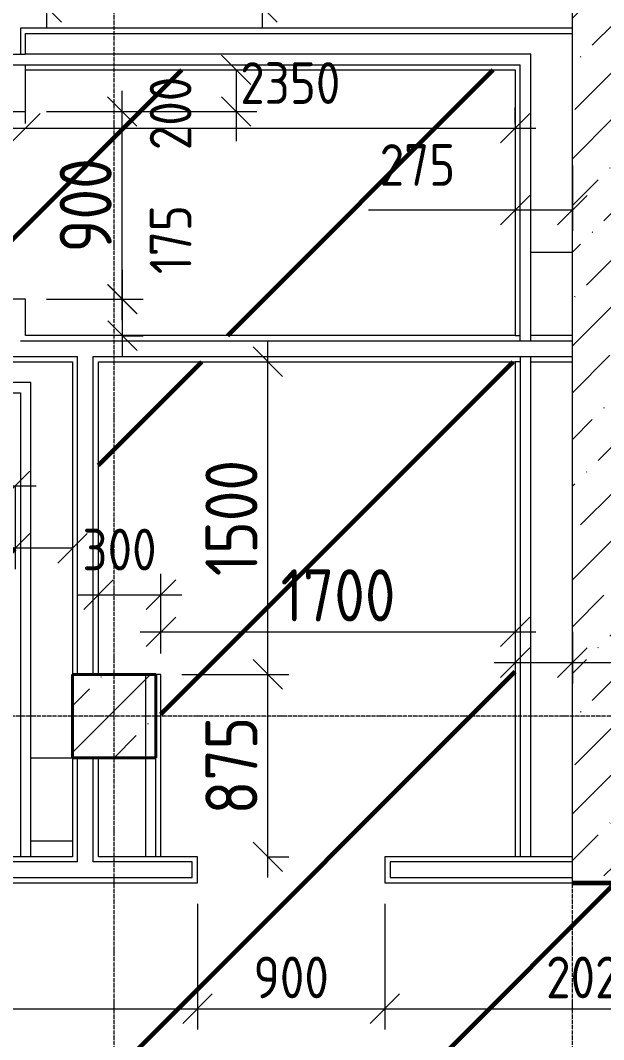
# Model space of a CAD drawing. Header units: millimetres. Extents: x -56773 to 323062, y -262288 to 76460.
# Drawn here: x 39359 to 42159, y -96096 to -91207 of the extents above; entities that cross this region are included whole.
import ezdxf

# ---------------------------------------------------------------- set-up
doc = ezdxf.new("R2010")
doc.units = ezdxf.units.MM
doc.linetypes.add('ADSK_Линия сетки', pattern=[25, 20, -2.5, 0, -2.5])
for name, color, linetype, lineweight in [('1.1)Стяжка керамзит  2 этаж', 5, 'Continuous', 60), ('3.1 Штукатурка внешн стен', 5, 'Continuous', 60), ('Несущие колонны', 7, 'Continuous', 18), ('Оси', 7, 'Continuous', 9), ('Перекрытие', 7, 'Continuous', 18), ('Размеры', 7, 'Continuous', 9), ('Стены внутренние', 7, 'Continuous', 18), ('Стены наружные', 7, 'Continuous', 18), ('Стены штриховка', 7, 'Continuous', 9)]:
    doc.layers.add(name, color=color, linetype=linetype, lineweight=lineweight)
doc.styles.add('GOST Common_2', font='', dxfattribs={"width": 0.9, "height": 250})
doc.styles.add('GOST Common_3', font='', dxfattribs={"width": 0.9, "height": 200})
doc.styles.get('GOST Common_2').set_extended_font_data('GOST Common')
doc.styles.get('GOST Common_3').set_extended_font_data('GOST Common')
doc.dimstyles.new('ADSK_Основной_2_0', dxfattribs={"dimscale": 304.8, "dimtxt": 201.142999, "dimasz": 0.463911, "dimexe": 0.328084, "dimexo": 0.328084, "dimgap": 0.164042, "dimtad": 1, "dimdec": 3, "dimrnd": 0.001, "dimdsep": 46, "dimtxsty": 'GOST Common_3', "dimblk1": 'OBLIQUE', "dimblk2": 'OBLIQUE', "dimsah": 1, "dimcen": 0.09, "dimdle": 0.328084, "dimazin": 2, "dimtfac": 1, "dimtdec": 4, "dimtix": 1, "dimtmove": 0, "dimatfit": 3, "dimfxl": 1, "dimtvp": 1, "dimtolj": 1, "dimtzin": 0, "dimlwd": 20, "dimlwe": 20, "dimarcsym": 2})
doc.dimstyles.new('ADSK_Основной_2_0_2', dxfattribs={"dimscale": 304.8, "dimtxt": 201.142999, "dimasz": 0.463911, "dimexe": 0.328084, "dimexo": 0.328084, "dimgap": 0.164042, "dimtad": 1, "dimdec": 3, "dimrnd": 0.001, "dimdsep": 46, "dimtxsty": 'GOST Common_3', "dimblk1": 'OBLIQUE', "dimblk2": 'OBLIQUE', "dimsah": 1, "dimcen": 0.09, "dimdle": 0.328084, "dimazin": 2, "dimtfac": 1, "dimtdec": 4, "dimtix": 1, "dimtmove": 0, "dimatfit": 3, "dimfxl": 1, "dimtvp": 1, "dimtolj": 1, "dimtzin": 0, "dimlwd": 20, "dimlwe": 20, "dimarcsym": 2})
doc.dimstyles.new('ADSK_Основной_2_0_3', dxfattribs={"dimscale": 304.8, "dimtxt": 201.142999, "dimasz": 0.463911, "dimexe": 0.328084, "dimexo": 0.328084, "dimgap": 0.164042, "dimtad": 1, "dimdec": 3, "dimrnd": 0.001, "dimdsep": 46, "dimtxsty": 'GOST Common_2', "dimblk1": 'OBLIQUE', "dimblk2": 'OBLIQUE', "dimsah": 1, "dimcen": 0.09, "dimdle": 0.328084, "dimazin": 2, "dimtfac": 1, "dimtdec": 4, "dimtix": 1, "dimtmove": 0, "dimatfit": 3, "dimfxl": 1, "dimtvp": 1, "dimtolj": 1, "dimtzin": 0, "dimlwd": 20, "dimlwe": 20, "dimarcsym": 2})

# ---------------------------------------------------------------- blocks, each defined once
blk = doc.blocks.new('ADSK_КолоннаЖБ_Прямоугольная - 400x400 мм-1807143-Кладочный план 2-го этаж')
at = {"layer": 'Несущие колонны', "lineweight": 40}
for p, q in [((-200, 200), (200, 200)), ((-200, -200), (-200, 200)), ((200, 200), (200, -200)), ((200, -200), (-200, -200))]:
    blk.add_line(p, q, dxfattribs=at)
blk = doc.blocks.new('_Oblique')
at = {"color": 0, "linetype": 'ByBlock', "lineweight": -2}
blk.add_line((-0.5, -0.5), (0.5, 0.5), dxfattribs=at)
blk = doc.blocks.new('*D4804')
at = {"layer": 'Defpoints', "color": 0, "transparency": 16777216}
for p in [(36934.4, -95344.1), (40209.4, -95344.1), (40209.4, -95947.8)]:
    blk.add_point(p, dxfattribs=at)
at = {"layer": 'Размеры', "color": 0, "lineweight": 20, "transparency": 16777216}
for p, q in [((36934.4, -95444.1), (36934.4, -96047.8)), ((40209.4, -95444.1), (40209.4, -96047.8)), ((36834.4, -95947.8), (40309.4, -95947.8))]:
    blk.add_line(p, q, dxfattribs=at)
at = {"layer": 'Размеры', "color": 0, "lineweight": 20, "transparency": 16777216, "xscale": 141.4, "yscale": 141.4, "zscale": 141.4, "rotation": 180}
blk.add_blockref('_Oblique', (36934.4, -95947.8), dxfattribs=at)
at = {"layer": 'Размеры', "color": 0, "lineweight": 20, "transparency": 16777216, "xscale": 141.4, "yscale": 141.4, "zscale": 141.4}
blk.add_blockref('_Oblique', (40209.4, -95947.8), dxfattribs=at)
at = {"layer": 'Размеры', "color": 0, "lineweight": 9, "transparency": 16777216, "insert": (38571.9, -95797.8), "char_height": 200, "width": 605.475, "attachment_point": 5, "style": 'GOST Common_3'}
blk.add_mtext('\\A1;3275', dxfattribs=at)
blk = doc.blocks.new('*D4805')
at = {"layer": 'Defpoints', "color": 0, "transparency": 16777216}
for p in [(40209.4, -95344.1), (41109.4, -95344.1), (41109.4, -95947.8)]:
    blk.add_point(p, dxfattribs=at)
at = {"layer": 'Размеры', "color": 0, "lineweight": 20, "transparency": 16777216}
for p, q in [((40209.4, -95444.1), (40209.4, -96047.8)), ((41109.4, -95444.1), (41109.4, -96047.8)), ((40109.4, -95947.8), (41209.4, -95947.8))]:
    blk.add_line(p, q, dxfattribs=at)
at = {"layer": 'Размеры', "color": 0, "lineweight": 20, "transparency": 16777216, "xscale": 141.4, "yscale": 141.4, "zscale": 141.4, "rotation": 180}
blk.add_blockref('_Oblique', (40209.4, -95947.8), dxfattribs=at)
at = {"layer": 'Размеры', "color": 0, "lineweight": 20, "transparency": 16777216, "xscale": 141.4, "yscale": 141.4, "zscale": 141.4}
blk.add_blockref('_Oblique', (41109.4, -95947.8), dxfattribs=at)
at = {"layer": 'Размеры', "color": 0, "lineweight": 9, "transparency": 16777216, "insert": (40659.4, -95797.8), "char_height": 200, "width": 454.106, "attachment_point": 5, "style": 'GOST Common_3'}
blk.add_mtext('\\A1;900', dxfattribs=at)
blk = doc.blocks.new('*D4806')
at = {"layer": 'Defpoints', "color": 0, "transparency": 16777216}
for p in [(41109.4, -95344.1), (43134.4, -95344.1), (43134.4, -95947.8)]:
    blk.add_point(p, dxfattribs=at)
at = {"layer": 'Размеры', "color": 0, "lineweight": 20, "transparency": 16777216}
for p, q in [((41109.4, -95444.1), (41109.4, -96047.8)), ((43134.4, -95444.1), (43134.4, -96047.8)), ((41009.4, -95947.8), (43234.4, -95947.8))]:
    blk.add_line(p, q, dxfattribs=at)
at = {"layer": 'Размеры', "color": 0, "lineweight": 20, "transparency": 16777216, "xscale": 141.4, "yscale": 141.4, "zscale": 141.4, "rotation": 180}
blk.add_blockref('_Oblique', (41109.4, -95947.8), dxfattribs=at)
at = {"layer": 'Размеры', "color": 0, "lineweight": 20, "transparency": 16777216, "xscale": 141.4, "yscale": 141.4, "zscale": 141.4}
blk.add_blockref('_Oblique', (43134.4, -95947.8), dxfattribs=at)
at = {"layer": 'Размеры', "color": 0, "lineweight": 9, "transparency": 16777216, "insert": (42121.9, -95797.8), "char_height": 200, "width": 605.475, "attachment_point": 5, "style": 'GOST Common_3'}
blk.add_mtext('\\A1;2025', dxfattribs=at)
blk = doc.blocks.new('*D4984')
at = {"layer": 'Defpoints', "color": 0, "transparency": 16777216}
for p in [(39486.8, -88744.1), (39609.4, -88744.1), (39386.8, -91144.1)]:
    blk.add_point(p, dxfattribs=at)
at = {"layer": 'Размеры', "color": 0, "lineweight": 20, "transparency": 16777216}
for p, q in [((39486.8, -91244.1), (39486.8, -88644.1)), ((39509.4, -88744.1), (39386.8, -88744.1)), ((39486.8, -91144.1), (39586.8, -91144.1))]:
    blk.add_line(p, q, dxfattribs=at)
at = {"layer": 'Размеры', "color": 0, "lineweight": 20, "transparency": 16777216, "xscale": 141.4, "yscale": 141.4, "zscale": 141.4}
for p, rotation in [((39486.8, -88744.1), 90), ((39486.8, -91144.1), 270)]:
    blk.add_blockref('_Oblique', p, dxfattribs=dict(at, rotation=rotation))
at = {"layer": 'Размеры', "color": 0, "lineweight": 9, "transparency": 16777216, "insert": (39311.8, -89944.1), "char_height": 250, "width": 625.93, "attachment_point": 5, "rotation": 90, "style": 'GOST Common_2'}
blk.add_mtext('\\A1;2400', dxfattribs=at)
blk = doc.blocks.new('*D4986')
at = {"layer": 'Defpoints', "color": 0, "transparency": 16777216}
for p in [(41734.4, -91724), (39384.4, -91802), (41734.4, -91802)]:
    blk.add_point(p, dxfattribs=at)
at = {"layer": 'Размеры', "color": 0, "lineweight": 20, "transparency": 16777216}
for p, q in [((39384.4, -91702), (39384.4, -91624)), ((41734.4, -91702), (41734.4, -91624)), ((39284.4, -91724), (41834.4, -91724))]:
    blk.add_line(p, q, dxfattribs=at)
at = {"layer": 'Размеры', "color": 0, "lineweight": 20, "transparency": 16777216, "xscale": 141.4, "yscale": 141.4, "zscale": 141.4, "rotation": 180}
blk.add_blockref('_Oblique', (39384.4, -91724), dxfattribs=at)
at = {"layer": 'Размеры', "color": 0, "lineweight": 20, "transparency": 16777216, "xscale": 141.4, "yscale": 141.4, "zscale": 141.4}
blk.add_blockref('_Oblique', (41734.4, -91724), dxfattribs=at)
at = {"layer": 'Размеры', "color": 0, "lineweight": 9, "transparency": 16777216, "insert": (40414.9, -91407.3), "char_height": 200, "width": 605.475, "attachment_point": 1, "line_spacing_factor": 1.022761, "style": 'GOST Common_3'}
blk.add_mtext('\\A1;2350', dxfattribs=at)
blk = doc.blocks.new('*D4987')
at = {"layer": 'Defpoints', "color": 0, "transparency": 16777216}
for p in [(41734.4, -91802), (42009.4, -91802), (42009.4, -92116.9)]:
    blk.add_point(p, dxfattribs=at)
at = {"layer": 'Размеры', "color": 0, "lineweight": 20, "transparency": 16777216}
for p, q in [((41734.4, -91902), (41734.4, -92216.9)), ((42009.4, -91902), (42009.4, -92216.9)), ((41734.4, -92116.9), (41030.1, -92116.9)), ((42009.4, -92116.9), (41634.4, -92116.9))]:
    blk.add_line(p, q, dxfattribs=at)
at = {"layer": 'Размеры', "color": 0, "lineweight": 20, "transparency": 16777216, "xscale": 141.4, "yscale": 141.4, "zscale": 141.4, "rotation": 180}
blk.add_blockref('_Oblique', (41734.4, -92116.9), dxfattribs=at)
at = {"layer": 'Размеры', "color": 0, "lineweight": 20, "transparency": 16777216, "xscale": 141.4, "yscale": 141.4, "zscale": 141.4}
blk.add_blockref('_Oblique', (42009.4, -92116.9), dxfattribs=at)
at = {"layer": 'Размеры', "color": 0, "lineweight": 9, "transparency": 16777216, "insert": (41084.5, -91800.2), "char_height": 200, "width": 454.106, "attachment_point": 1, "line_spacing_factor": 1.022761, "style": 'GOST Common_3'}
blk.add_mtext('\\A1;275', dxfattribs=at)
blk = doc.blocks.new('*D4992')
at = {"layer": 'Defpoints', "color": 0, "transparency": 16777216}
for p in [(37059.4, -93339.8), (39334.4, -93339.8), (39334.4, -93439.8)]:
    blk.add_point(p, dxfattribs=at)
at = {"layer": 'Размеры', "color": 0, "lineweight": 20, "transparency": 16777216}
for p, q in [((36959.4, -93439.8), (39434.4, -93439.8)), ((37059.4, -93439.8), (37059.4, -93539.8)), ((39334.4, -93439.8), (39334.4, -93539.8))]:
    blk.add_line(p, q, dxfattribs=at)
at = {"layer": 'Размеры', "color": 0, "lineweight": 20, "transparency": 16777216, "xscale": 141.4, "yscale": 141.4, "zscale": 141.4, "rotation": 180}
blk.add_blockref('_Oblique', (37059.4, -93439.8), dxfattribs=at)
at = {"layer": 'Размеры', "color": 0, "lineweight": 20, "transparency": 16777216, "xscale": 141.4, "yscale": 141.4, "zscale": 141.4}
blk.add_blockref('_Oblique', (39334.4, -93439.8), dxfattribs=at)
at = {"layer": 'Размеры', "color": 0, "lineweight": 9, "transparency": 16777216, "insert": (38196.9, -93264.8), "char_height": 250, "width": 605.475, "attachment_point": 5, "style": 'GOST Common_2'}
blk.add_mtext('\\A1;2275', dxfattribs=at)
blk = doc.blocks.new('*D4993')
at = {"layer": 'Defpoints', "color": 0, "transparency": 16777216}
for p in [(39334.4, -93339.8), (39609.4, -93339.8), (39609.4, -93739.2)]:
    blk.add_point(p, dxfattribs=at)
at = {"layer": 'Размеры', "color": 0, "lineweight": 20, "transparency": 16777216}
for p, q in [((39334.4, -93439.8), (39334.4, -93839.2)), ((39609.4, -93439.8), (39609.4, -93839.2)), ((39334.4, -93739.2), (38630.1, -93739.2)), ((39609.4, -93739.2), (39234.4, -93739.2))]:
    blk.add_line(p, q, dxfattribs=at)
at = {"layer": 'Размеры', "color": 0, "lineweight": 20, "transparency": 16777216, "xscale": 141.4, "yscale": 141.4, "zscale": 141.4, "rotation": 180}
blk.add_blockref('_Oblique', (39334.4, -93739.2), dxfattribs=at)
at = {"layer": 'Размеры', "color": 0, "lineweight": 20, "transparency": 16777216, "xscale": 141.4, "yscale": 141.4, "zscale": 141.4}
blk.add_blockref('_Oblique', (39609.4, -93739.2), dxfattribs=at)
at = {"layer": 'Размеры', "color": 0, "lineweight": 9, "transparency": 16777216, "insert": (38684.5, -93422.5), "char_height": 200, "width": 454.106, "attachment_point": 1, "line_spacing_factor": 1.022761, "style": 'GOST Common_3'}
blk.add_mtext('\\A1;275', dxfattribs=at)
blk = doc.blocks.new('*D4996')
at = {"layer": 'Defpoints', "color": 0, "transparency": 16777216}
for p in [(40034.4, -94344.1), (40547.7, -94344.1), (40447.7, -95219.1)]:
    blk.add_point(p, dxfattribs=at)
at = {"layer": 'Размеры', "color": 0, "lineweight": 20, "transparency": 16777216}
for p, q in [((40547.7, -95319.1), (40547.7, -94244.1)), ((40134.4, -94344.1), (40647.7, -94344.1)), ((40547.7, -95219.1), (40647.7, -95219.1))]:
    blk.add_line(p, q, dxfattribs=at)
at = {"layer": 'Размеры', "color": 0, "lineweight": 20, "transparency": 16777216, "xscale": 141.4, "yscale": 141.4, "zscale": 141.4}
for p, rotation in [((40547.7, -94344.1), 90), ((40547.7, -95219.1), 270)]:
    blk.add_blockref('_Oblique', p, dxfattribs=dict(at, rotation=rotation))
at = {"layer": 'Размеры', "color": 0, "lineweight": 9, "transparency": 16777216, "insert": (40372.7, -94781.6), "char_height": 250, "width": 454.106, "attachment_point": 5, "rotation": 90, "style": 'GOST Common_2'}
blk.add_mtext('\\A1;875', dxfattribs=at)
blk = doc.blocks.new('*D4997')
at = {"layer": 'Defpoints', "color": 0, "transparency": 16777216}
for p in [(40447.7, -92844.1), (40547.7, -92844.1), (40034.4, -94344.1)]:
    blk.add_point(p, dxfattribs=at)
at = {"layer": 'Размеры', "color": 0, "lineweight": 20, "transparency": 16777216}
for p, q in [((40547.7, -94444.1), (40547.7, -92744.1)), ((40547.7, -92844.1), (40647.7, -92844.1)), ((40134.4, -94344.1), (40647.7, -94344.1))]:
    blk.add_line(p, q, dxfattribs=at)
at = {"layer": 'Размеры', "color": 0, "lineweight": 20, "transparency": 16777216, "xscale": 141.4, "yscale": 141.4, "zscale": 141.4}
for p, rotation in [((40547.7, -92844.1), 90), ((40547.7, -94344.1), 270)]:
    blk.add_blockref('_Oblique', p, dxfattribs=dict(at, rotation=rotation))
at = {"layer": 'Размеры', "color": 0, "lineweight": 9, "transparency": 16777216, "insert": (40372.7, -93594.1), "char_height": 250, "width": 560.473, "attachment_point": 5, "rotation": 90, "style": 'GOST Common_2'}
blk.add_mtext('\\A1;1500', dxfattribs=at)
blk = doc.blocks.new('*D4998')
at = {"layer": 'Defpoints', "color": 0, "transparency": 16777216}
for p in [(40034.4, -93961.8), (39734.4, -94039.8), (40034.4, -94344.1)]:
    blk.add_point(p, dxfattribs=at)
at = {"layer": 'Размеры', "color": 0, "lineweight": 20, "transparency": 16777216}
for p, q in [((39734.4, -93939.8), (39734.4, -93861.8)), ((40034.4, -94244.1), (40034.4, -93861.8)), ((39634.4, -93961.8), (40134.4, -93961.8))]:
    blk.add_line(p, q, dxfattribs=at)
at = {"layer": 'Размеры', "color": 0, "lineweight": 20, "transparency": 16777216, "xscale": 141.4, "yscale": 141.4, "zscale": 141.4, "rotation": 180}
blk.add_blockref('_Oblique', (39734.4, -93961.8), dxfattribs=at)
at = {"layer": 'Размеры', "color": 0, "lineweight": 20, "transparency": 16777216, "xscale": 141.4, "yscale": 141.4, "zscale": 141.4}
blk.add_blockref('_Oblique', (40034.4, -93961.8), dxfattribs=at)
at = {"layer": 'Размеры', "color": 0, "lineweight": 9, "transparency": 16777216, "insert": (39657.3, -93645.1), "char_height": 200, "width": 454.106, "attachment_point": 1, "line_spacing_factor": 1.022761, "style": 'GOST Common_3'}
blk.add_mtext('\\A1;300', dxfattribs=at)
blk = doc.blocks.new('*D4999')
at = {"layer": 'Defpoints', "color": 0, "transparency": 16777216}
for p in [(41734.4, -94039.8), (41734.4, -94139.8), (40034.4, -94344.1)]:
    blk.add_point(p, dxfattribs=at)
at = {"layer": 'Размеры', "color": 0, "lineweight": 20, "transparency": 16777216}
for p, q in [((40034.4, -94244.1), (40034.4, -94039.8)), ((39934.4, -94139.8), (41834.4, -94139.8)), ((41734.4, -94139.8), (41734.4, -94239.8))]:
    blk.add_line(p, q, dxfattribs=at)
at = {"layer": 'Размеры', "color": 0, "lineweight": 20, "transparency": 16777216, "xscale": 141.4, "yscale": 141.4, "zscale": 141.4, "rotation": 180}
blk.add_blockref('_Oblique', (40034.4, -94139.8), dxfattribs=at)
at = {"layer": 'Размеры', "color": 0, "lineweight": 20, "transparency": 16777216, "xscale": 141.4, "yscale": 141.4, "zscale": 141.4}
blk.add_blockref('_Oblique', (41734.4, -94139.8), dxfattribs=at)
at = {"layer": 'Размеры', "color": 0, "lineweight": 9, "transparency": 16777216, "insert": (40884.4, -93964.8), "char_height": 250, "width": 560.473, "attachment_point": 5, "style": 'GOST Common_2'}
blk.add_mtext('\\A1;1700', dxfattribs=at)
blk = doc.blocks.new('*D5000')
at = {"layer": 'Defpoints', "color": 0, "transparency": 16777216}
for p in [(41734.4, -94039.8), (42009.4, -94039.8), (42009.4, -94287.5)]:
    blk.add_point(p, dxfattribs=at)
at = {"layer": 'Размеры', "color": 0, "lineweight": 20, "transparency": 16777216}
for p, q in [((41734.4, -94139.8), (41734.4, -94387.5)), ((42009.4, -94139.8), (42009.4, -94387.5)), ((41634.4, -94287.5), (42009.4, -94287.5)), ((42009.4, -94287.5), (42799.4, -94287.5))]:
    blk.add_line(p, q, dxfattribs=at)
at = {"layer": 'Размеры', "color": 0, "lineweight": 20, "transparency": 16777216, "xscale": 141.4, "yscale": 141.4, "zscale": 141.4, "rotation": 180}
blk.add_blockref('_Oblique', (41734.4, -94287.5), dxfattribs=at)
at = {"layer": 'Размеры', "color": 0, "lineweight": 20, "transparency": 16777216, "xscale": 141.4, "yscale": 141.4, "zscale": 141.4}
blk.add_blockref('_Oblique', (42009.4, -94287.5), dxfattribs=at)
at = {"layer": 'Размеры', "color": 0, "lineweight": 9, "transparency": 16777216, "insert": (42290.9, -93970.9), "char_height": 200, "width": 454.106, "attachment_point": 1, "line_spacing_factor": 1.022761, "style": 'GOST Common_3'}
blk.add_mtext('\\A1;275', dxfattribs=at)
blk = doc.blocks.new('*D5009')
at = {"layer": 'Defpoints', "color": 0, "transparency": 16777216}
for p in [(39384.4, -92544.1), (39849.5, -92544.1), (39747.7, -92719.1)]:
    blk.add_point(p, dxfattribs=at)
at = {"layer": 'Размеры', "color": 0, "lineweight": 20, "transparency": 16777216}
for p, q in [((39849.5, -92544.1), (39849.5, -92402.7)), ((39484.4, -92544.1), (39949.5, -92544.1)), ((39849.5, -92819.1), (39849.5, -92544.1)), ((39847.7, -92719.1), (39949.5, -92719.1))]:
    blk.add_line(p, q, dxfattribs=at)
at = {"layer": 'Размеры', "color": 0, "lineweight": 20, "transparency": 16777216, "xscale": 141.4, "yscale": 141.4, "zscale": 141.4}
for p, rotation in [((39849.5, -92544.1), 90), ((39849.5, -92719.1), 270)]:
    blk.add_blockref('_Oblique', p, dxfattribs=dict(at, rotation=rotation))
at = {"layer": 'Размеры', "color": 0, "lineweight": 9, "transparency": 16777216, "insert": (39980.5, -92423.9), "char_height": 200, "width": 409.104, "attachment_point": 1, "rotation": 90, "line_spacing_factor": 1.022761, "style": 'GOST Common_3'}
blk.add_mtext('\\A1;175', dxfattribs=at)
blk = doc.blocks.new('*D5010')
at = {"layer": 'Defpoints', "color": 0, "transparency": 16777216}
for p in [(39384.4, -91644.1), (39847.7, -91644.1), (39384.4, -92544.1)]:
    blk.add_point(p, dxfattribs=at)
at = {"layer": 'Размеры', "color": 0, "lineweight": 20, "transparency": 16777216}
for p, q in [((39847.7, -92644.1), (39847.7, -91544.1)), ((39484.4, -91644.1), (39947.7, -91644.1)), ((39484.4, -92544.1), (39947.7, -92544.1))]:
    blk.add_line(p, q, dxfattribs=at)
at = {"layer": 'Размеры', "color": 0, "lineweight": 20, "transparency": 16777216, "xscale": 141.4, "yscale": 141.4, "zscale": 141.4}
for p, rotation in [((39847.7, -91644.1), 90), ((39847.7, -92544.1), 270)]:
    blk.add_blockref('_Oblique', p, dxfattribs=dict(at, rotation=rotation))
at = {"layer": 'Размеры', "color": 0, "lineweight": 9, "transparency": 16777216, "insert": (39672.7, -92094.1), "char_height": 250, "width": 454.106, "attachment_point": 5, "rotation": 90, "style": 'GOST Common_2'}
blk.add_mtext('\\A1;900', dxfattribs=at)
blk = doc.blocks.new('*D5011')
at = {"layer": 'Defpoints', "color": 0, "transparency": 16777216}
for p in [(39747.7, -91444.1), (40395.2, -91444.1), (39384.4, -91644.1)]:
    blk.add_point(p, dxfattribs=at)
at = {"layer": 'Размеры', "color": 0, "lineweight": 20, "transparency": 16777216}
for p, q in [((39847.7, -91444.1), (40495.2, -91444.1)), ((40395.2, -91444.1), (40395.2, -91744.1)), ((39484.4, -91644.1), (40495.2, -91644.1)), ((40395.2, -91644.1), (40395.2, -91785.5))]:
    blk.add_line(p, q, dxfattribs=at)
at = {"layer": 'Размеры', "color": 0, "lineweight": 20, "transparency": 16777216, "xscale": 141.4, "yscale": 141.4, "zscale": 141.4}
for p, rotation in [((40395.2, -91444.1), 90), ((40395.2, -91644.1), 270)]:
    blk.add_blockref('_Oblique', p, dxfattribs=dict(at, rotation=rotation))
at = {"layer": 'Размеры', "color": 0, "lineweight": 9, "transparency": 16777216, "insert": (39980.5, -91829.2), "char_height": 200, "width": 454.106, "attachment_point": 1, "rotation": 90, "line_spacing_factor": 1.022761, "style": 'GOST Common_3'}
blk.add_mtext('\\A1;200', dxfattribs=at)
blk = doc.blocks.new('*D5015')
at = {"layer": 'Defpoints', "color": 0, "transparency": 16777216}
for p in [(40111.4, -90944.1), (40522, -90944.1), (40447.7, -91144.1)]:
    blk.add_point(p, dxfattribs=at)
at = {"layer": 'Размеры', "color": 0, "lineweight": 20, "transparency": 16777216}
for p, q in [((40522, -90944.1), (40522, -90802.7)), ((40211.4, -90944.1), (40622, -90944.1)), ((40522, -91244.1), (40522, -90944.1)), ((40547.7, -91144.1), (40622, -91144.1))]:
    blk.add_line(p, q, dxfattribs=at)
at = {"layer": 'Размеры', "color": 0, "lineweight": 20, "transparency": 16777216, "xscale": 141.4, "yscale": 141.4, "zscale": 141.4}
for p, rotation in [((40522, -90944.1), 90), ((40522, -91144.1), 270)]:
    blk.add_blockref('_Oblique', p, dxfattribs=dict(at, rotation=rotation))
at = {"layer": 'Размеры', "color": 0, "lineweight": 9, "transparency": 16777216, "insert": (40670.1, -90846.4), "char_height": 200, "width": 454.106, "attachment_point": 1, "rotation": 90, "line_spacing_factor": 1.022761, "style": 'GOST Common_3'}
blk.add_mtext('\\A1;200', dxfattribs=at)

msp = doc.modelspace()

# ---------------------------------------------------------------- hatches: boundary and pattern name
at = {"layer": '1.1)Стяжка керамзит  2 этаж', "transparency": 33554687}
h = msp.add_hatch(dxfattribs=at)
h.set_pattern_fill('ANSI31', color=5, scale=333)
h.paths.add_polyline_path([(34409.3615, -88594.0666), (34009.3615, -88594.0666), (34009.3615, -88744.0666), (33609.3615, -88744.0666), (33609.3615, -88594.0666), (32903.5498, -88594.0666), (32903.5498, -96144.5668), (41383.1934, -96144.5668), (41383.1934, -95344.0666), (41109.3615, -95344.0666), (41109.3615, -95219.0666), (41383.1934, -95219.0666), (41383.1934, -92844.0666), (39734.3615, -92844.0666), (39734.3615, -94344.0666), (40009.3615, -94344.0666), (40034.3615, -94344.0666), (40034.3615, -95219.0666), (40209.3615, -95219.0666), (40209.3615, -95344.0666), (36934.3615, -95344.0666), (36934.3615, -95094.0666), (37059.3615, -95094.0666), (37059.3615, -95219.0666), (39334.3615, -95219.0666), (39334.3615, -93019.0666), (37059.3615, -93019.0666), (37059.3615, -93894.0666), (36934.3615, -93894.0666), (36934.3615, -92694.0666), (37059.3615, -92694.0666), (37059.3615, -92719.0666), (39259.3615, -92719.0666), (39259.3615, -92544.0666), (39384.3615, -92544.0666), (39384.3615, -92719.0666), (41383.1934, -92719.0666), (41383.1934, -91444.0666), (39384.3615, -91444.0666), (39384.3615, -91644.0666), (39259.3615, -91644.0666), (39259.3615, -91444.0666), (38284.3615, -91444.0666), (38284.3615, -91269.0666), (37059.3615, -91269.0666), (37059.3615, -91794.0666), (36934.3615, -91794.0666), (36934.3615, -89869.0666), (37059.3615, -89869.0666), (37059.3615, -91144.0666), (40009.3615, -91144.0666), (40009.3615, -90944.0666), (40059.3615, -90944.0666), (40059.3615, -91144.0666), (41383.1934, -91144.0666), (41383.1934, -89944.0666), (40059.3615, -89944.0666), (40059.3615, -90204.0666), (40009.3615, -90204.0666), (40009.3615, -89794.0666), (40059.3615, -89794.0666), (40059.3615, -89894.0666), (41383.1934, -89894.0666), (41383.1934, -88594.0666), (40059.3615, -88594.0666), (40059.3615, -89054.0666), (40009.3615, -89054.0666), (40009.3615, -88744.0666), (39609.3615, -88744.0666), (39609.3615, -88594.0666), (37059.3615, -88594.0666), (37059.3615, -88969.0666), (36934.3615, -88969.0666), (36934.3615, -88594.0666), (34534.3615, -88594.0666), (34534.3615, -95119.0666), (33034.3615, -95119.0666), (33034.3615, -94994.0666), (33134.3615, -94994.0666), (33134.3615, -94269.0666), (34409.3615, -94269.0666)])
h.paths.add_polyline_path([(41734.3615, -89944.0666), (41383.1934, -89944.0666), (41383.1934, -91144.0666), (41734.3615, -91144.0666)])
h.paths.add_polyline_path([(41734.3615, -88594.0666), (41383.1934, -88594.0666), (41383.1934, -89894.0666), (41734.3615, -89894.0666)])
h.paths.add_polyline_path([(41734.3615, -92844.0666), (41383.1934, -92844.0666), (41383.1934, -95219.0666), (41734.3615, -95219.0666)])
h.paths.add_polyline_path([(41734.3615, -91444.0666), (41383.1934, -91444.0666), (41383.1934, -92719.0666), (41734.3615, -92719.0666)])
h.paths.add_polyline_path([(27884.3615, -88744.0666), (27609.3615, -88744.0666), (27609.3615, -88594.0666), (27009.3615, -88594.0666), (25359.3615, -88594.0666), (24784.3615, -88594.0666), (24784.3615, -94269.0666), (25084.3615, -94269.0666), (25084.3615, -94994.0666), (25209.3615, -94994.0666), (25209.3615, -95119.0666), (24534.3615, -95119.0666), (24534.3615, -94994.0666), (24659.3615, -94994.0666), (24659.3615, -88594.0666), (24423.9062, -88594.0666), (24423.9062, -96144.5668), (32903.5498, -96144.5668), (32903.5498, -88594.0666), (31334.3615, -88594.0666), (31334.3615, -92179.0666), (31209.3615, -92179.0666), (31209.3615, -88594.0666), (30209.3615, -88594.0666), (28559.3615, -88594.0666), (28009.3615, -88594.0666), (28009.3615, -88744.0666), (28009.3615, -92179.0666), (27884.3615, -92179.0666)])
h.paths.add_polyline_path([(27884.3615, -93179.0666), (28009.3615, -93179.0666), (28009.3615, -94269.0666), (29209.3615, -94269.0666), (29209.3615, -94994.0666), (29334.3615, -94994.0666), (29334.3615, -95119.0666), (27934.3615, -95119.0666), (27934.3615, -95719.0666), (27809.3615, -95719.0666), (27809.3615, -95119.0666), (26409.3615, -95119.0666), (26409.3615, -94994.0666), (26534.3615, -94994.0666), (26534.3615, -94269.0666), (27884.3615, -94269.0666)], flags=16)
h.paths.add_polyline_path([(27909.3615, -93204.0666), (27984.3615, -93204.0666), (27984.3615, -94294.0666), (27909.3615, -94294.0666)], flags=0)
h.paths.add_polyline_path([(28509.3615, -94344.0666), (28509.3615, -94844.0666), (28009.3615, -94844.0666), (28009.3615, -94744.0666), (27609.3615, -94744.0666), (27609.3615, -94344.0666)], flags=0)
h.paths.add_polyline_path([(27609.3615, -94344.0666), (28009.3615, -94344.0666), (28009.3615, -94744.0666), (27609.3615, -94744.0666)], flags=0)
h.paths.add_polyline_path([(26434.3615, -95019.0666), (29309.3615, -95019.0666), (29309.3615, -95094.0666), (26434.3615, -95094.0666)], flags=0)
h.paths.add_polyline_path([(27834.3615, -95144.0666), (27909.3615, -95144.0666), (27909.3615, -95694.0666), (27834.3615, -95694.0666)], flags=0)
h.paths.add_polyline_path([(30659.3615, -94269.0666), (31209.3615, -94269.0666), (31209.3615, -93179.0666), (31334.3615, -93179.0666), (31334.3615, -94269.0666), (31709.3615, -94269.0666), (31709.3615, -94994.0666), (31834.3615, -94994.0666), (31834.3615, -95119.0666), (30534.3615, -95119.0666), (30534.3615, -94994.0666), (30659.3615, -94994.0666)], flags=16)
h.paths.add_polyline_path([(30684.3615, -94294.0666), (31234.3615, -94294.0666), (31234.3615, -93204.0666), (31309.3615, -93204.0666), (31309.3615, -94294.0666), (31684.3615, -94294.0666), (31684.3615, -95019.0666), (31809.3615, -95019.0666), (31809.3615, -95094.0666), (30559.3615, -95094.0666), (30559.3615, -95019.0666), (30684.3615, -95019.0666)], flags=0)
h.paths.add_polyline_path([(30734.3615, -94344.0666), (31634.3615, -94344.0666), (31634.3615, -94994.0666), (30734.3615, -94994.0666)], flags=0)
h = msp.add_hatch(dxfattribs=at)
h.set_pattern_fill('ANSI31', color=5, scale=333)
h.paths.add_polyline_path([(45623.0152, -95344.0666), (44684.3615, -95344.0666), (43134.3615, -95344.0666), (42009.3615, -95344.0666), (41383.1934, -95344.0666), (41383.1934, -96144.5668), (45623.0152, -96144.5668)])
at = {"layer": 'Несущие колонны', "lineweight": 9}
h = msp.add_hatch(dxfattribs=at)
h.set_pattern_fill('FP_1', color=256, style=0, pattern_type=2)
h.set_pattern_definition([(45, (9.36, -97949.04), (-224.5064, 224.5064), []), (45, (233.87, -97949.04), (-224.5064, 224.5064), [396.875, -79.375, 3.353, -76.022])])
h.paths.add_polyline_path([(40009.3615, -94744.0666), (40009.3615, -94344.0666), (39609.3615, -94344.0666), (39609.3615, -94744.0666), (39734.3615, -94744.0666)])
at = {"layer": 'Стены наружные', "lineweight": 9}
h = msp.add_hatch(dxfattribs=at)
h.set_pattern_fill('FP_2', color=256, style=0, pattern_type=2)
h.set_pattern_definition([(45, (9.36, -97949.04), (84.18955, 308.69595), [396.875, -79.375, 3.353, -76.022])])
h.paths.add_polyline_path([(42009.3615, -95344.0666), (42209.3615, -95344.0666), (42209.3615, -86744.0666), (42009.3615, -86744.0666), (42009.3615, -95319.0666)])

# ---------------------------------------------------------------- linework, layer by layer
at = {"layer": '3.1 Штукатурка внешн стен'}
msp.add_lwpolyline([(42009.3615, -95344.0666), (45809.3615, -95344.0666), (45809.3615, -91444.0666), (49684.3615, -91444.0666)], dxfattribs=at)
at = {"layer": 'Несущие колонны', "lineweight": 9}
for p, q in [((39634.3615, -94344.0666), (39609.3615, -94344.0666)), ((39609.3615, -94344.0666), (39609.3615, -94744.0666)), ((39709.3615, -94344.0666), (39634.3615, -94344.0666)), ((39734.3615, -94344.0666), (39709.3615, -94344.0666)), ((40009.3615, -94344.0666), (39734.3615, -94344.0666)), ((40009.3615, -94744.0666), (40009.3615, -94344.0666)), ((39609.3615, -94744.0666), (39634.3615, -94744.0666)), ((39634.3615, -94744.0666), (39709.3615, -94744.0666)), ((39709.3615, -94744.0666), (39734.3615, -94744.0666)), ((39734.3615, -94744.0666), (40009.3615, -94744.0666))]:
    msp.add_line(p, q, dxfattribs=at)
at = {"layer": 'Оси', "linetype": 'ADSK_Линия сетки', "lineweight": 5}
for p, q in [((39809.3615, -108922.9178), (39809.3615, -87921.5904)), ((42009.3615, -108922.9178), (42009.3615, -87921.5904)), ((62525.08, -94544.0666), (-25230.7352, -94544.0666))]:
    msp.add_line(p, q, dxfattribs=at)
at = {"layer": 'Перекрытие'}
for p, q in [((41809.3615, -92319.0666), (42009.3615, -92319.0666)), ((39409.3615, -94744.0666), (39609.3615, -94744.0666)), ((39609.3615, -95144.0666), (39409.3615, -95144.0666))]:
    msp.add_line(p, q, dxfattribs=at)
at = {"layer": 'Стены внутренние', "lineweight": 5}
for p, q in [((39384.3615, -91269.0666), (42009.3615, -91269.0666)), ((39384.3615, -91369.0666), (39384.3615, -91269.0666)), ((41809.3615, -91369.0666), (39384.3615, -91369.0666)), ((41809.3615, -92719.0666), (41809.3615, -91369.0666)), ((39384.3615, -91644.0666), (39384.3615, -91444.0666)), ((39384.3615, -91444.0666), (41734.3615, -91444.0666)), ((41734.3615, -91444.0666), (41734.3615, -92719.0666)), ((39259.3615, -91644.0666), (39384.3615, -91644.0666)), ((39384.3615, -92544.0666), (39259.3615, -92544.0666)), ((39384.3615, -92719.0666), (39384.3615, -92544.0666)), ((41734.3615, -92719.0666), (39384.3615, -92719.0666)), ((42009.3615, -92719.0666), (41809.3615, -92719.0666)), ((37059.3615, -92844.0666), (39609.3615, -92844.0666)), ((39609.3615, -92844.0666), (39609.3615, -94344.0666)), ((39734.3615, -92844.0666), (41734.3615, -92844.0666)), ((39734.3615, -94344.0666), (39734.3615, -92844.0666)), ((41734.3615, -92844.0666), (41734.3615, -95219.0666)), ((41809.3615, -92844.0666), (42009.3615, -92844.0666)), ((41809.3615, -95219.0666), (41809.3615, -92844.0666)), ((39409.3615, -92944.0666), (37059.3615, -92944.0666)), ((39409.3615, -95219.0666), (39409.3615, -92944.0666)), ((39609.3615, -94344.0666), (39734.3615, -94344.0666)), ((39959.3615, -94344.0666), (39959.3615, -95219.0666)), ((40034.3615, -94344.0666), (39959.3615, -94344.0666)), ((40034.3615, -95219.0666), (40034.3615, -94344.0666)), ((39609.3615, -94744.0666), (39609.3615, -95219.0666)), ((39734.3615, -94744.0666), (39609.3615, -94744.0666)), ((39734.3615, -95219.0666), (39734.3615, -94744.0666)), ((39609.3615, -95219.0666), (37059.3615, -95219.0666)), ((40209.3615, -95219.0666), (39734.3615, -95219.0666)), ((40209.3615, -95344.0666), (40209.3615, -95219.0666)), ((42009.3615, -95219.0666), (41109.3615, -95219.0666)), ((41109.3615, -95219.0666), (41109.3615, -95344.0666)), ((36934.3615, -95344.0666), (40209.3615, -95344.0666)), ((41109.3615, -95344.0666), (42009.3615, -95344.0666))]:
    msp.add_line(p, q, dxfattribs=at)
at = {"layer": 'Стены наружные', "lineweight": 9}
for p, q in [((42009.3615, -92719.0666), (42009.3615, -91269.0666)), ((42009.3615, -95219.0666), (42009.3615, -92844.0666)), ((42009.3615, -95344.0666), (43134.3615, -95344.0666))]:
    msp.add_line(p, q, dxfattribs=at)
at = {"layer": 'Стены штриховка', "lineweight": 9}
for p, q in [((42009.3615, -91269.0666), (42009.3615, -91144.0666)), ((42009.3615, -91244.0666), (39359.3615, -91244.0666)), ((39359.3615, -91244.0666), (39359.3615, -91369.0666)), ((39259.3615, -91369.0666), (39384.3615, -91369.0666)), ((38309.3615, -91419.0666), (41759.3615, -91419.0666)), ((39384.3615, -91444.0666), (39384.3615, -91419.0666)), ((41759.3615, -92744.0666), (41759.3615, -91419.0666)), ((39359.3615, -92744.0666), (42009.3615, -92744.0666)), ((41734.3615, -92719.0666), (41759.3615, -92719.0666)), ((41809.3615, -92744.0666), (41809.3615, -92719.0666)), ((42009.3615, -92844.0666), (42009.3615, -92719.0666)), ((37034.3615, -92819.0666), (39634.3615, -92819.0666)), ((39634.3615, -94344.0666), (39634.3615, -92819.0666)), ((39709.3615, -92819.0666), (42009.3615, -92819.0666)), ((39709.3615, -94344.0666), (39709.3615, -92819.0666)), ((41759.3615, -92844.0666), (41734.3615, -92844.0666)), ((41759.3615, -92819.0666), (41759.3615, -95219.0666)), ((41809.3615, -92844.0666), (41809.3615, -92819.0666)), ((37034.3615, -92994.0666), (39359.3615, -92994.0666)), ((39359.3615, -92994.0666), (39359.3615, -95219.0666)), ((40009.3615, -95219.0666), (40009.3615, -94344.0666)), ((39634.3615, -95244.0666), (39634.3615, -94744.0666)), ((39709.3615, -95244.0666), (39709.3615, -94744.0666)), ((39634.3615, -95244.0666), (37034.3615, -95244.0666)), ((40184.3615, -95244.0666), (39709.3615, -95244.0666)), ((40184.3615, -95319.0666), (40184.3615, -95244.0666)), ((41134.3615, -95244.0666), (41134.3615, -95319.0666)), ((42009.3615, -95244.0666), (41134.3615, -95244.0666)), ((42009.3615, -95344.0666), (42009.3615, -95219.0666)), ((37034.3615, -95319.0666), (40184.3615, -95319.0666)), ((41134.3615, -95319.0666), (42009.3615, -95319.0666))]:
    msp.add_line(p, q, dxfattribs=at)

# ---------------------------------------------------------------- block references
at = {"layer": 'Несущие колонны', "lineweight": 40, "rotation": 89.9999999999999}
msp.add_blockref('ADSK_КолоннаЖБ_Прямоугольная - 400x400 мм-1807143-Кладочный план 2-го этаж', (39809.3615, -94544.0666), dxfattribs=at)

# ---------------------------------------------------------------- dimensions: what is measured, and where the dimension line sits
at = {"layer": 'Размеры', "lineweight": 9}
for base, p1, p2, override, picture, middle in [((39486.8171, -88744.0666), (39386.8322, -91144.0666), (39609.3615, -88744.0666), {"dimpost": '<>', "dimfxl": 2410.294442}, '*D4984', (39311.8171, -89944.0666)), ((39847.7298, -91644.0666), (39384.3615, -92544.0666), (39384.3615, -91644.0666), {"dimpost": '<>', "dimfxl": 900}, '*D5010', (39672.7298, -92094.0666)), ((40547.7298, -92844.0666), (40034.3615, -94344.0666), (40447.7449, -92844.0666), {"dimpost": '<>', "dimfxl": 1555.919622}, '*D4997', (40372.7298, -93594.0666)), ((40547.7298, -94344.0666), (40447.7449, -95219.0666), (40034.3615, -94344.0666), {"dimpost": '<>', "dimfxl": 967.734917}, '*D4996', (40372.7298, -94781.5666))]:
    dim = msp.add_linear_dim(base=base, p1=p1, p2=p2, angle=90, dimstyle='ADSK_Основной_2_0_3', override=override, dxfattribs=at)
    dim.commit()
    dim.dimension.update_dxf_attribs({"geometry": picture, "text_midpoint": middle})
for base, p1, p2, override, picture, middle in [((40521.9793, -90944.0666), (40447.7449, -91144.0666), (40111.3615, -90944.0666), {"dimpost": '<>', "dimfxl": 391.348719}, '*D5015', (40803.4079, -90802.6666)), ((40395.2333, -91444.0666), (39384.3615, -91644.0666), (39747.7449, -91444.0666), {"dimpost": '<>', "dimfxl": 414.786121}, '*D5011', (40113.8047, -91785.4666)), ((39849.519, -92544.0666), (39747.7449, -92719.0666), (39384.3615, -92544.0666), {"dimpost": '<>', "dimfxl": 403.326823}, '*D5009', (40113.8047, -92402.6666))]:
    dim = msp.add_linear_dim(base=base, p1=p1, p2=p2, angle=90, dimstyle='ADSK_Основной_2_0', override=override, dxfattribs=at)
    dim.commit()
    dim.dimension.update_dxf_attribs({"geometry": picture, "text_midpoint": middle, "dimtype": 160, "text_rotation": 90})
for base, p1, p2, override, picture, middle in [((41734.3615, -91723.9693), (39384.3615, -91802.0167), (41734.3615, -91802.0167), {"dimpost": '<>', "dimfxl": 2350}, '*D4986', (40717.6351, -91723.9693)), ((42009.3615, -92116.8982), (41734.3615, -91802.0167), (42009.3615, -91802.0167), {"dimpost": '<>', "dimfxl": 275}, '*D4987', (41311.5329, -92116.8982)), ((39609.3615, -93739.152), (39334.3615, -93339.834), (39609.3615, -93339.834), {"dimpost": '<>', "dimfxl": 275}, '*D4993', (38911.5329, -93739.152)), ((40034.3615, -93961.7866), (39734.3615, -94039.834), (40034.3615, -94344.0666), {"dimpost": '<>', "dimfxl": 427.267431}, '*D4998', (39884.3615, -93961.7866)), ((42009.3615, -94287.517), (41734.3615, -94039.834), (42009.3615, -94039.834), {"dimpost": '<>', "dimfxl": 275}, '*D5000', (42517.9533, -94287.517))]:
    dim = msp.add_linear_dim(base=base, p1=p1, p2=p2, dimstyle='ADSK_Основной_2_0', override=override, dxfattribs=at)
    dim.commit()
    dim.dimension.update_dxf_attribs({"geometry": picture, "text_midpoint": middle, "dimtype": 160})
for base, p1, p2, dimstyle, override, picture, middle in [((39334.3615, -93439.8189), (37059.3615, -93339.834), (39334.3615, -93339.834), 'ADSK_Основной_2_0_3', {"dimpost": '<>', "dimfxl": 2275}, '*D4992', (38196.8615, -93264.8189)), ((41734.3615, -94139.8189), (40034.3615, -94344.0666), (41734.3615, -94039.834), 'ADSK_Основной_2_0_3', {"dimpost": '<>', "dimfxl": 1727.008239}, '*D4999', (40884.3615, -93964.8189)), ((40209.3615, -95947.7511), (36934.3615, -95344.0666), (40209.3615, -95344.0666), 'ADSK_Основной_2_0_2', {"dimpost": '<>', "dimfxl": 3275}, '*D4804', (38571.8615, -95797.7511)), ((41109.3615, -95947.7511), (40209.3615, -95344.0666), (41109.3615, -95344.0666), 'ADSK_Основной_2_0_2', {"dimpost": '<>', "dimfxl": 900}, '*D4805', (40659.3615, -95797.7511)), ((43134.3615, -95947.7511), (41109.3615, -95344.0666), (43134.3615, -95344.0666), 'ADSK_Основной_2_0_2', {"dimpost": '<>', "dimfxl": 2025}, '*D4806', (42121.8615, -95797.7511))]:
    dim = msp.add_linear_dim(base=base, p1=p1, p2=p2, dimstyle=dimstyle, override=override, dxfattribs=at)
    dim.commit()
    dim.dimension.update_dxf_attribs({"geometry": picture, "text_midpoint": middle})

doc.saveas('drawing.dxf')
